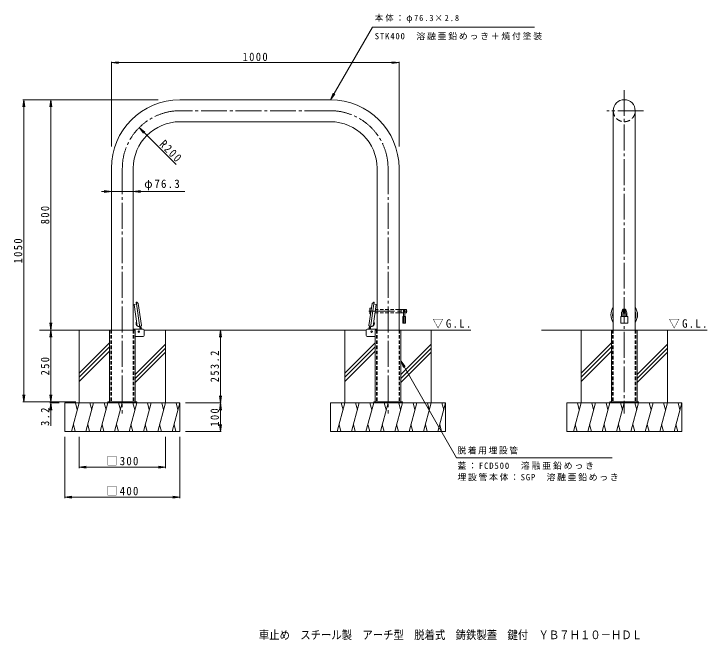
# Model space of a CAD drawing. Units: millimetres, scale not verified. Extents: x -1772 to 1845, y -1365 to 811.
# Drawn here: x -1772 to 638, y -1365 to 811 of the extents above; entities that cross this region are included whole.
import ezdxf
from ezdxf.enums import TextEntityAlignment as Align

# ---------------------------------------------------------------- set-up
doc = ezdxf.new("R2010")
doc.units = ezdxf.units.MM
doc.header["$LTSCALE"] = 10
for name, pattern in [('CHAIN1', [8, 5, -1, 1, -1]), ('CHAIN2', [12, 9, -1, 1, -1]), ('DASHED1', [1.8, 1.2, -0.6]), ('DASHED2', [3, 2, -1])]:
    doc.linetypes.add(name, pattern=pattern)
for name, color, linetype, lineweight in [('C-0_通り芯', 4, 'Continuous', 9), ('C-1_躯体', 7, 'Continuous', 9), ('C-2_仕上', 3, 'Continuous', 9), ('C-3_寸法', 3, 'DASHED1', 9), ('C-4_文字', 7, 'Continuous', 9), ('C-5_建具', 7, 'Continuous', 9), ('C-6_間仕切', 2, 'Continuous', 9), ('C-9_記号', 7, 'Continuous', 9), ('C-A_インテリア', 2, 'Continuous', 9), ('C-B_衛生陶器', 2, 'Continuous', 9), ('C-E_見え係り', 6, 'Continuous', 5)]:
    doc.layers.add(name, color=color, linetype=linetype, lineweight=lineweight)
doc.layers.add('F-F_F-Fﾚｲﾔ', color=2, linetype='Continuous')
doc.styles.add('ＭＳ ゴシック', font='')
doc.styles.get('ＭＳ ゴシック').set_extended_font_data('MS Gothic')

msp = doc.modelspace()

# ---------------------------------------------------------------- linework, layer by layer
at = {"layer": 'C-0_通り芯', "color": 7, "linetype": 'CHAIN2'}
for p, q in [((349.64, 546.27), (349.64, -578.09)), ((-671.4, 474.4), (-1195.1, 474.4)), ((416.98, 474.4), (289.46, 474.4)), ((-1395.1, 274.4), (-1395.1, -578.09)), ((-471.4, 274.4), (-471.4, -578.09)), ((-538.45, -221.65), (-404.85, -221.65))]:
    msp.add_line(p, q, dxfattribs=at)
at = {"layer": 'C-0_通り芯'}
for p, q in [((-1345.26, -190.65), (-1339.57, -195.05)), ((-521.25, -190.65), (-526.94, -195.05)), ((-1345.87, -196.95), (-1353.65, -199.05)), ((-1353.65, -199.05), (-1343.09, -274.18)), ((-1334.36, -278.8), (-1345.87, -196.95)), ((-1328.83, -271.47), (-1339.57, -195.05)), ((-537.68, -271.47), (-526.94, -195.05)), ((-532.14, -278.8), (-520.64, -196.95)), ((-512.86, -199.05), (-523.41, -274.18)), ((-520.64, -196.95), (-512.86, -199.05)), ((342.64, -220.81), (342.64, -222.72)), ((356.64, -220.81), (356.64, -222.72)), ((-1350.55, -287.45), (-1439.65, -287.45)), ((-1439.65, -537.45), (-1439.65, -287.45)), ((-1350.55, -537.45), (-1350.55, -287.45)), ((-1340.01, -274.59), (-1343.09, -274.18)), ((-1340.01, -274.59), (-1339.95, -274.96)), ((-1339.95, -274.96), (-1334.91, -274.88)), ((-1334.36, -278.8), (-1333, -277.93)), ((-1333, -277.93), (-1328.83, -271.47)), ((-533.51, -277.93), (-537.68, -271.47)), ((-532.14, -278.8), (-533.51, -277.93)), ((-526.55, -274.96), (-531.59, -274.88)), ((-526.5, -274.59), (-526.55, -274.96)), ((-526.5, -274.59), (-523.41, -274.18)), ((-426.85, -287.45), (-515.95, -287.45)), ((-515.95, -537.45), (-515.95, -287.45)), ((-426.85, -537.45), (-426.85, -287.45)), ((394.19, -287.45), (305.09, -287.45)), ((305.09, -537.45), (305.09, -287.45)), ((394.19, -537.45), (394.19, -287.45))]:
    msp.add_line(p, q, dxfattribs=at)
at = {"layer": 'C-0_通り芯', "linetype": 'DASHED1'}
for p, q in [((-1435.45, -287.45), (-1435.45, -537.45)), ((-1354.75, -287.45), (-1354.75, -537.45)), ((-511.75, -287.45), (-511.75, -537.45)), ((-431.05, -287.45), (-431.05, -537.45)), ((309.29, -287.45), (309.29, -537.45)), ((389.99, -287.45), (389.99, -537.45))]:
    msp.add_line(p, q, dxfattribs=at)
at = {"layer": 'C-0_通り芯'}
for points in [[(-1345.26, -190.65), (-1346.79, -190.36), (-1345.87, -196.95)], [(-521.25, -190.65), (-519.71, -190.36), (-520.64, -196.95)]]:
    msp.add_lwpolyline(points, dxfattribs=at)
at = {"layer": 'C-0_通り芯', "color": 7, "linetype": 'CHAIN2'}
for centre, start, end in [((-1195.1, 274.4), 90, 180), ((-671.4, 274.4), 0, 90)]:
    msp.add_arc(centre, 200, start, end, dxfattribs=at)
at = {"layer": 'C-0_通り芯'}
for centre, radius, start, end in [((347.85, -234.58), 44.26, 145.23146, 214.76854), ((349.64, -220.81), 7, 359.99939, 180.00061), ((351.44, -234.58), 44.26, 325.23213, 34.76787), ((347.85, -235.91), 38.66, 160.1295, 199.8705), ((349.64, -222.72), 7, 179.99939, 187.6925), ((349.64, -222.72), 7, 229.58139, 310.41597), ((349.64, -222.72), 7, 352.30522, 0.00061), ((351.44, -235.91), 38.66, 340.1308, 19.8692)]:
    msp.add_arc(centre, radius, start, end, dxfattribs=at)
at = {"layer": 'C-1_躯体', "color": 3}
for p, q in [((-1322.45, -284.85), (-1356.95, -284.85)), ((-1319.15, -306.55), (-1319.15, -288.15)), ((-547.35, -306.55), (-547.35, -288.15)), ((-544.05, -284.85), (-509.55, -284.85)), ((-1322.45, -309.85), (-1350.55, -309.85)), ((-544.05, -309.85), (-515.95, -309.85))]:
    msp.add_line(p, q, dxfattribs=at)
at = {"layer": 'C-1_躯体'}
for p, q in [((-1345.1, -537.45), (-1445.1, -537.45)), ((-1445.1, -537.45), (-1445.1, -540.65)), ((-1407.6, -537.45), (-1407.6, -540.65)), ((-1382.6, -537.45), (-1382.6, -540.65)), ((-1345.1, -537.45), (-1345.1, -540.65)), ((-421.4, -537.45), (-521.4, -537.45)), ((-521.4, -537.45), (-521.4, -540.65)), ((-483.9, -537.45), (-483.9, -540.65)), ((-458.9, -537.45), (-458.9, -540.65)), ((-421.4, -537.45), (-421.4, -540.65)), ((399.64, -537.45), (299.64, -537.45)), ((299.64, -537.45), (299.64, -540.65)), ((337.14, -537.45), (337.14, -540.65)), ((362.14, -537.45), (362.14, -540.65)), ((399.64, -537.45), (399.64, -540.65))]:
    msp.add_line(p, q, dxfattribs=at)
at = {"layer": 'C-1_躯体', "color": 3}
for centre, start, end in [((-1322.45, -288.15), 0, 90), ((-544.05, -288.15), 90, 180), ((-1322.45, -306.55), 270, 0), ((-544.05, -306.55), 180, 270)]:
    msp.add_arc(centre, 3.3, start, end, dxfattribs=at)
at = {"layer": 'C-2_仕上'}
for p, q in [((-1195.1, 512.55), (-671.4, 512.55)), ((311.49, 474.4), (311.49, -287.45)), ((387.79, 474.4), (387.79, -287.45)), ((-1195.1, 436.25), (-671.4, 436.25)), ((-1433.25, 274.4), (-1433.25, -287.45)), ((-1356.95, 274.4), (-1356.95, -287.45)), ((-509.55, 274.4), (-509.55, -287.45)), ((-433.25, 274.4), (-433.25, -287.45))]:
    msp.add_line(p, q, dxfattribs=at)
for centre, radius, start, end in [((-1195.1, 274.4), 238.15, 90, 180), ((-671.4, 274.4), 238.15, 0, 90), ((349.64, 474.4), 38.15, 0, 180), ((-1195.1, 274.4), 161.85, 90, 180), ((-671.4, 274.4), 161.85, 0, 90)]:
    msp.add_arc(centre, radius, start, end, dxfattribs=at)
at = {"layer": 'C-2_仕上', "linetype": 'DASHED2'}
msp.add_arc((349.64, 474.4), 38.15, 180.14683, 0, dxfattribs=at)
at = {"layer": 'C-3_寸法'}
for p, q in [((-1433.25, -287.45), (-1433.25, -537.45)), ((-1356.95, -287.45), (-1356.95, -537.45)), ((-509.55, -287.45), (-509.55, -537.45)), ((-433.25, -287.45), (-433.25, -537.45)), ((311.49, -287.45), (311.49, -537.45)), ((387.79, -287.45), (387.79, -537.45))]:
    msp.add_line(p, q, dxfattribs=at)
at = {"layer": 'C-4_文字'}
for p, q in [((-1433.25, 641.62), (-1408.47, 644.88)), ((-1433.25, 644.62), (-1433.25, 350.61)), ((-1433.25, 641.62), (-433.25, 641.62)), ((-1433.25, 641.62), (-1408.47, 638.36)), ((-433.25, 641.62), (-458.04, 644.88)), ((-433.25, 641.62), (-458.04, 638.36)), ((-433.25, 644.62), (-433.25, 350.61)), ((-1737.69, 512.55), (-1740.96, 487.76)), ((-1740.69, 512.55), (-1270.5, 512.55)), ((-1737.69, -537.45), (-1737.69, 512.55)), ((-1737.69, 512.55), (-1734.43, 487.76)), ((-1643.8, 512.55), (-1647.06, 487.76)), ((-1643.8, -287.45), (-1643.8, 512.55)), ((-1643.8, 512.55), (-1640.54, 487.76)), ((-1208, 287.15), (-1336.55, 415.79)), ((-1433.25, 193.72), (-1466.95, 193.72)), ((-1433.25, 193.72), (-1458.04, 196.98)), ((-1433.25, 193.72), (-1458.04, 190.46)), ((-1356.95, 193.72), (-1433.25, 193.72)), ((-1356.95, 193.72), (-1332.17, 196.98)), ((-1356.95, 193.72), (-1332.17, 190.46)), ((-1356.95, 193.72), (-1177.67, 193.72)), ((-1643.8, -287.45), (-1647.06, -262.67)), ((-1643.8, -287.45), (-1640.54, -262.67)), ((-1643.8, -287.45), (-1647.06, -312.24)), ((-1643.8, -537.45), (-1643.8, -287.45)), ((-1643.8, -287.45), (-1640.54, -312.24)), ((-1053.97, -287.45), (-1057.24, -312.24)), ((-1053.97, -287.45), (-1050.71, -312.24)), ((-1053.97, -540.65), (-1053.97, -287.45)), ((-1737.69, -537.45), (-1740.96, -512.67)), ((-1737.69, -537.45), (-1734.43, -512.67)), ((-1643.8, -537.45), (-1647.06, -512.67)), ((-1643.8, -537.45), (-1640.54, -512.67)), ((-1053.97, -540.65), (-1057.24, -515.87)), ((-1053.97, -540.65), (-1050.71, -515.87)), ((-1740.69, -537.45), (-1557.09, -537.45)), ((-1643.8, -540.65), (-1647.06, -565.44)), ((-1646.8, -540.65), (-1615.1, -540.65)), ((-1643.8, -540.65), (-1643.8, -537.45)), ((-1643.8, -540.65), (-1640.54, -565.44)), ((-1643.8, -540.65), (-1643.8, -620.88)), ((-1050.97, -540.65), (-1175.1, -540.65)), ((-1053.97, -540.65), (-1057.24, -565.44)), ((-1053.97, -640.65), (-1053.97, -540.65)), ((-1053.97, -540.65), (-1050.71, -565.44)), ((-1053.97, -640.65), (-1057.24, -615.87)), ((-1053.97, -640.65), (-1050.71, -615.87)), ((-1050.97, -640.65), (-1175.1, -640.65)), ((-1595.1, -871.26), (-1595.1, -659.15)), ((-1545.1, -767.14), (-1545.1, -659.15)), ((-1245.1, -767.14), (-1245.1, -659.15)), ((-1195.1, -871.26), (-1195.1, -659.15)), ((-1545.1, -764.14), (-1520.32, -760.88)), ((-1545.1, -764.14), (-1245.1, -764.14)), ((-1545.1, -764.14), (-1520.32, -767.41)), ((-1245.1, -764.14), (-1269.89, -760.88)), ((-1245.1, -764.14), (-1269.89, -767.41)), ((-1595.1, -868.26), (-1570.32, -864.99)), ((-1195.1, -868.26), (-1219.89, -864.99)), ((-1595.1, -868.26), (-1195.1, -868.26)), ((-1595.1, -868.26), (-1570.32, -871.52)), ((-1195.1, -868.26), (-1219.89, -871.52))]:
    msp.add_line(p, q, dxfattribs=at)
at = {"layer": 'C-5_建具'}
for p, q in [((-671.4, 512.55), (-525.96, 764.46)), ((-525.96, 764.46), (37.41, 764.47)), ((-671.4, 512.55), (-661.84, 535.64)), ((-671.4, 512.55), (-656.18, 532.38)), ((-1336.55, 415.79), (-1316.73, 400.56)), ((-1336.55, 415.79), (-1321.34, 395.95)), ((347.14, -226.42), (347.14, -216.88)), ((352.14, -226.42), (352.14, -216.88)), ((-426.85, -394.55), (-233.78, -731.35)), ((-426.85, -394.55), (-417.29, -417.64)), ((-426.85, -394.55), (-411.63, -414.38)), ((307.28, -731.35), (-233.78, -731.35))]:
    msp.add_line(p, q, dxfattribs=at)
for centre, radius, start, end in [((349.64, -221.65), 6, 349.8367, 190.1633), ((348.14, -216.88), 1, 107.45982, 180), ((351.14, -216.88), 1, 0, 72.54018), ((349.64, -221.65), 6, 234.7027, 305.2973), ((348.14, -226.42), 1, 180, 252.54018), ((351.14, -226.42), 1, 287.45982, 0)]:
    msp.add_arc(centre, radius, start, end, dxfattribs=at)
at = {"layer": 'C-6_間仕切', "color": 7}
for p, q in [((-534.33, -230.65), (-534.33, -212.65)), ((-533.33, -211.65), (-529.27, -211.65)), ((-509.55, -215.65), (-515.19, -215.65)), ((-408.33, -215.65), (-433.25, -215.65)), ((-425.33, -215.65), (-425.33, -227.65)), ((-407.33, -216.65), (-407.33, -226.65)), ((-532.08, -231.65), (-533.33, -231.65)), ((-509.55, -227.65), (-516.87, -227.65)), ((-417.58, -227.65), (-433.25, -227.65)), ((-408.33, -227.65), (-413.08, -227.65))]:
    msp.add_line(p, q, dxfattribs=at)
at = {"layer": 'C-6_間仕切', "color": 7, "linetype": 'DASHED1'}
for p, q in [((-433.25, -215.65), (-509.55, -215.65)), ((-433.25, -227.65), (-509.55, -227.65))]:
    msp.add_line(p, q, dxfattribs=at)
at = {"layer": 'C-6_間仕切', "color": 7, "linetype": 'CHAIN1'}
msp.add_line((-415.33, -217.14), (-415.33, -226.2), dxfattribs=at)
at = {"layer": 'C-6_間仕切'}
for p, q in [((337.64, -240.65), (361.64, -240.65)), ((340.14, -230.15), (340.14, -240.65)), ((344.64, -230.15), (344.64, -240.65)), ((354.64, -230.15), (354.64, -240.65)), ((359.14, -230.15), (359.14, -240.65)), ((361.64, -240.65), (361.64, -264.15)), ((-1346.85, -263.28), (-1347.53, -264.18)), ((-1344.56, -263.77), (-1347.53, -264.18)), ((-1346.91, -268.54), (-1347.53, -264.18)), ((-1344.67, -262.97), (-1346.85, -263.28)), ((-1346.01, -269.22), (-1346.85, -263.28)), ((-521.95, -263.77), (-518.98, -264.18)), ((-521.84, -262.97), (-519.66, -263.28)), ((-520.5, -269.22), (-519.66, -263.28)), ((-519.66, -263.28), (-518.98, -264.18)), ((-519.59, -268.54), (-518.98, -264.18)), ((-1343.94, -268.12), (-1346.91, -268.54)), ((-1346.01, -269.22), (-1346.91, -268.54)), ((-1343.83, -268.91), (-1346.01, -269.22)), ((-1330.51, -283.2), (-1331.57, -275.71)), ((-1328.67, -284.85), (-1330.24, -273.66)), ((-537.84, -284.85), (-536.27, -273.66)), ((-535.99, -283.2), (-534.94, -275.71)), ((-522.67, -268.91), (-520.5, -269.22)), ((-522.56, -268.12), (-519.59, -268.54)), ((-520.5, -269.22), (-519.59, -268.54))]:
    msp.add_line(p, q, dxfattribs=at)
at = {"layer": 'C-6_間仕切', "linetype": 'DASHED1'}
for p, q in [((-1340.12, -284.57), (-1330.41, -283.2)), ((-1330.28, -284.85), (-1330.51, -283.2)), ((-536.22, -284.85), (-535.99, -283.2)), ((-526.39, -284.57), (-536.09, -283.2))]:
    msp.add_line(p, q, dxfattribs=at)
at = {"layer": 'C-6_間仕切'}
msp.add_lwpolyline([(337.64, -240.65), (337.64, -264.15), (361.64, -264.15)], dxfattribs=at)
at = {"layer": 'C-6_間仕切', "color": 7}
for centre, radius, start, end in [((-533.33, -212.65), 1, 90, 180), ((-408.33, -216.65), 1, 0, 90), ((-533.33, -230.65), 1, 180, 270), ((-415.33, -221.65), 3.5, 310.00473, 229.99223), ((-408.33, -226.65), 1, 270, 0)]:
    msp.add_arc(centre, radius, start, end, dxfattribs=at)
at = {"layer": 'C-6_間仕切'}
for centre, radius, start, end in [((349.64, -230.15), 9.5, 105.25735, 180), ((349.64, -230.15), 5, 119.99915, 180), ((349.64, -230.15), 9.5, 0, 74.74271), ((349.64, -230.15), 5, 0, 60.00085), ((-1330.62, -281.72), 1.5, 278, 8), ((-535.88, -281.72), 1.5, 172, 262)]:
    msp.add_arc(centre, radius, start, end, dxfattribs=at)
at = {"layer": 'C-6_間仕切', "linetype": 'DASHED1'}
for centre, start, end in [((-1339.42, -289.52), 98, 111.11628), ((-527.08, -289.52), 68.88372, 82)]:
    msp.add_arc(centre, 5, start, end, dxfattribs=at)
at = {"layer": 'C-9_記号'}
for p, q in [((-1342.28, -284.85), (-1333.68, -283.65)), ((-1333.51, -284.85), (-1334.36, -278.8)), ((-532.99, -284.85), (-532.14, -278.8)), ((-524.23, -284.85), (-532.82, -283.65))]:
    msp.add_line(p, q, dxfattribs=at)
for centre, start, end in [((-1334.13, -280.48), 278, 8), ((-532.38, -280.48), 172, 262)]:
    msp.add_arc(centre, 3.2, start, end, dxfattribs=at)
at = {"layer": 'C-A_インテリア'}
for p, q in [((-420.33, -240.65), (-410.33, -240.65)), ((-418.08, -240.65), (-418.08, -264.15)), ((-417.58, -222.9), (-417.58, -240.65)), ((-413.08, -222.9), (-413.08, -240.65)), ((-412.58, -240.65), (-412.58, -264.15)), ((-410.33, -240.65), (-410.33, -264.15))]:
    msp.add_line(p, q, dxfattribs=at)
msp.add_lwpolyline([(-420.33, -240.65), (-420.33, -264.15), (-410.33, -264.15)], dxfattribs=at)
msp.add_arc((-415.33, -222.9), 2.25, 0, 180, dxfattribs=at)
at = {"layer": 'C-B_衛生陶器'}
for p, q in [((-1346.93, -261.27), (-1346.6, -260.47)), ((-1346.93, -261.27), (-1346.65, -263.25)), ((-1345.05, -260.25), (-1346.6, -260.47)), ((-521.46, -260.25), (-519.9, -260.47)), ((-519.58, -261.27), (-519.9, -260.47)), ((-519.58, -261.27), (-519.86, -263.25)), ((-1345.81, -269.19), (-1345.53, -271.17)), ((-1345.53, -271.17), (-1345, -271.86)), ((-1343.45, -271.64), (-1345, -271.86)), ((-523.06, -271.64), (-521.5, -271.86)), ((-520.97, -271.17), (-521.5, -271.86)), ((-520.69, -269.19), (-520.97, -271.17))]:
    msp.add_line(p, q, dxfattribs=at)
at = {"layer": 'C-E_見え係り'}
for p, q in [((-1683.25, -287.45), (-1439.65, -287.45)), ((-1545.1, -540.65), (-1545.1, -287.45)), ((-1319.23, -287.45), (-547.28, -287.45)), ((-1245.1, -540.65), (-1245.1, -287.45)), ((-621.4, -540.65), (-621.4, -287.45)), ((-433.25, -287.45), (-183.25, -287.45)), ((-321.4, -540.65), (-321.4, -287.45)), ((61.49, -287.45), (311.49, -287.45)), ((199.64, -540.65), (199.64, -287.45)), ((387.79, -287.45), (637.77, -287.45)), ((499.64, -540.65), (499.64, -287.45)), ((-1439.65, -332.19), (-1545.1, -437.64)), ((-1245.1, -336.53), (-1350.55, -441.98)), ((-515.95, -332.19), (-621.4, -437.64)), ((-321.4, -336.53), (-426.85, -441.98)), ((305.09, -332.19), (199.64, -437.64)), ((499.64, -336.53), (394.19, -441.98)), ((-1439.65, -346.34), (-1545.1, -451.79)), ((-1439.65, -360.48), (-1545.1, -465.93)), ((-1245.1, -350.67), (-1350.55, -456.12)), ((-515.95, -346.34), (-621.4, -451.79)), ((-515.95, -360.48), (-621.4, -465.93)), ((-321.4, -350.67), (-426.85, -456.12)), ((305.09, -346.34), (199.64, -451.79)), ((305.09, -360.48), (199.64, -465.93)), ((499.64, -350.67), (394.19, -456.12)), ((-1245.1, -364.81), (-1350.55, -470.26)), ((-321.4, -364.81), (-426.85, -470.26)), ((499.64, -364.81), (394.19, -470.26)), ((-1595.1, -540.65), (-1195.1, -540.65)), ((-1595.1, -640.65), (-1595.1, -540.65)), ((-1545.1, -540.65), (-1571.9, -640.65)), ((-1558.15, -540.65), (-1551.63, -565)), ((-1495.1, -540.65), (-1521.9, -640.65)), ((-1508.15, -540.65), (-1501.63, -565)), ((-1445.1, -540.65), (-1471.9, -640.65)), ((-1458.15, -540.65), (-1451.63, -565)), ((-1395.1, -540.65), (-1421.9, -640.65)), ((-1408.15, -540.65), (-1401.63, -565)), ((-1345.1, -540.65), (-1371.9, -640.65)), ((-1358.15, -540.65), (-1351.63, -565)), ((-1295.1, -540.65), (-1321.9, -640.65)), ((-1308.15, -540.65), (-1301.63, -565)), ((-1245.1, -540.65), (-1271.9, -640.65)), ((-1258.15, -540.65), (-1251.63, -565)), ((-1195.1, -540.65), (-1221.9, -640.65)), ((-1208.15, -540.65), (-1201.63, -565)), ((-1195.1, -640.65), (-1195.1, -540.65)), ((-671.4, -540.65), (-271.4, -540.65)), ((-671.4, -640.65), (-671.4, -540.65)), ((-621.4, -540.65), (-648.2, -640.65)), ((-634.45, -540.65), (-627.93, -565)), ((-571.4, -540.65), (-598.2, -640.65)), ((-584.45, -540.65), (-577.93, -565)), ((-521.4, -540.65), (-548.2, -640.65)), ((-534.45, -540.65), (-527.93, -565)), ((-471.4, -540.65), (-498.2, -640.65)), ((-484.45, -540.65), (-477.93, -565)), ((-421.4, -540.65), (-448.2, -640.65)), ((-434.45, -540.65), (-427.93, -565)), ((-371.4, -540.65), (-398.2, -640.65)), ((-384.45, -540.65), (-377.93, -565)), ((-321.4, -540.65), (-348.2, -640.65)), ((-334.45, -540.65), (-327.93, -565)), ((-271.4, -540.65), (-298.2, -640.65)), ((-284.45, -540.65), (-277.93, -565)), ((-271.4, -640.65), (-271.4, -540.65)), ((149.64, -540.65), (549.64, -540.65)), ((149.64, -640.65), (149.64, -540.65)), ((199.64, -540.65), (172.85, -640.65)), ((186.59, -540.65), (193.12, -565)), ((249.64, -540.65), (222.85, -640.65)), ((236.59, -540.65), (243.12, -565)), ((299.64, -540.65), (272.85, -640.65)), ((286.59, -540.65), (293.12, -565)), ((349.64, -540.65), (322.85, -640.65)), ((336.59, -540.65), (343.12, -565)), ((399.64, -540.65), (372.85, -640.65)), ((386.59, -540.65), (393.12, -565)), ((449.64, -540.65), (422.85, -640.65)), ((436.59, -540.65), (443.12, -565)), ((499.64, -540.65), (472.85, -640.65)), ((486.59, -540.65), (493.12, -565)), ((549.64, -540.65), (522.85, -640.65)), ((536.59, -540.65), (543.12, -565)), ((549.64, -640.65), (549.64, -540.65)), ((-1558.85, -640.65), (-1565.37, -616.3)), ((-1508.85, -640.65), (-1515.37, -616.3)), ((-1458.85, -640.65), (-1465.37, -616.3)), ((-1408.85, -640.65), (-1415.37, -616.3)), ((-1358.85, -640.65), (-1365.37, -616.3)), ((-1308.85, -640.65), (-1315.37, -616.3)), ((-1258.85, -640.65), (-1265.37, -616.3)), ((-1208.85, -640.65), (-1215.37, -616.3)), ((-635.15, -640.65), (-641.67, -616.3)), ((-585.15, -640.65), (-591.67, -616.3)), ((-535.15, -640.65), (-541.67, -616.3)), ((-485.15, -640.65), (-491.67, -616.3)), ((-435.15, -640.65), (-441.67, -616.3)), ((-385.15, -640.65), (-391.67, -616.3)), ((-335.15, -640.65), (-341.67, -616.3)), ((-285.15, -640.65), (-291.67, -616.3)), ((185.9, -640.65), (179.37, -616.3)), ((235.9, -640.65), (229.37, -616.3)), ((285.9, -640.65), (279.37, -616.3)), ((335.9, -640.65), (329.37, -616.3)), ((385.9, -640.65), (379.37, -616.3)), ((435.9, -640.65), (429.37, -616.3)), ((485.9, -640.65), (479.37, -616.3)), ((535.9, -640.65), (529.37, -616.3)), ((-1595.1, -640.65), (-1195.1, -640.65)), ((-671.4, -640.65), (-271.4, -640.65)), ((149.64, -640.65), (549.64, -640.65))]:
    msp.add_line(p, q, dxfattribs=at)
at = {"layer": 'C-E_見え係り', "color": 4, "lineweight": 9}
for centre in [(-1338.1, -293.15), (-528.4, -293.15)]:
    msp.add_circle(centre, 2.5, dxfattribs=at)

# ---------------------------------------------------------------- texts
at = {"layer": 'C-4_文字', "color": 2, "char_height": 29.33, "attachment_point": 7, "style": 'ＭＳ ゴシック'}
for s, insert in [('\\T1.28;\\W0.9;1000', (-977, 646.62)), ('\\T1.22;\\W0.95;φ76.3', (-1318.92, 198.18)), ('\\T1.21;\\W0.95;□300', (-1450.1, -758.14)), ('\\T1.21;\\W0.95;□400', (-1450.1, -862.26))]:
    msp.add_mtext(s, dxfattribs=dict(at, insert=insert))
for s, insert, rotation in [('\\T1.28;\\W0.9;R200', (-1268.81, 354.99), 315), ('\\T1.27;\\W0.9;800', (-1648.8, 80.05), 90), ('\\T1.28;\\W0.9;1050', (-1742.69, -56.2), 90), ('\\T1.28;\\W0.9;253.2', (-1058.97, -469.05), 90), ('\\T1.27;\\W0.9;250', (-1648.8, -444.95), 90), ('\\T1.27;\\W0.9;3.2', (-1648.8, -620.66), 90), ('\\T1.27;\\W0.9;100', (-1058.97, -623.15), 90)]:
    msp.add_mtext(s, dxfattribs=dict(at, insert=insert, rotation=rotation))
at = {"layer": 'C-5_建具', "char_height": 21.99, "attachment_point": 7, "style": 'ＭＳ ゴシック'}
for s, insert in [('\\T1.25;\\W0.95;本体：φ76.3×2.8', (-517.59, 779.87)), ('\\T1.2;STK400\u3000溶融亜鉛めっき＋焼付塗装', (-517.59, 720.13)), ('\\T1.17;脱着用埋設管', (-230.22, -719.49)), ('\\T1.21;蓋：FCD500\u3000溶融亜鉛めっき', (-230.22, -772.44)), ('\\T1.19;埋設管本体：SGP\u3000溶融亜鉛めっき', (-230.22, -812.41))]:
    msp.add_mtext(s, dxfattribs=dict(at, insert=insert))
at = {"layer": 'C-5_建具', "color": 2, "char_height": 29.33, "attachment_point": 7, "style": 'ＭＳ ゴシック'}
for insert in [(-316.69, -282.23), (504.33, -282.23)]:
    msp.add_mtext('\\T1.22;\\W0.95;▽G.L.', dxfattribs=dict(at, insert=insert))
at = {"layer": 'F-F_F-Fﾚｲﾔ', "style": 'ＭＳ ゴシック', "width": 0.9}
msp.add_text('車止め\u3000スチール製\u3000アーチ型\u3000脱着式\u3000鋳鉄製蓋\u3000鍵付\u3000ＹＢ７Ｈ１０－ＨＤＬ', height=29.33, dxfattribs=at).set_placement((-920.52, -1370.49), align=Align.BOTTOM_LEFT)

doc.saveas('drawing.dxf')
